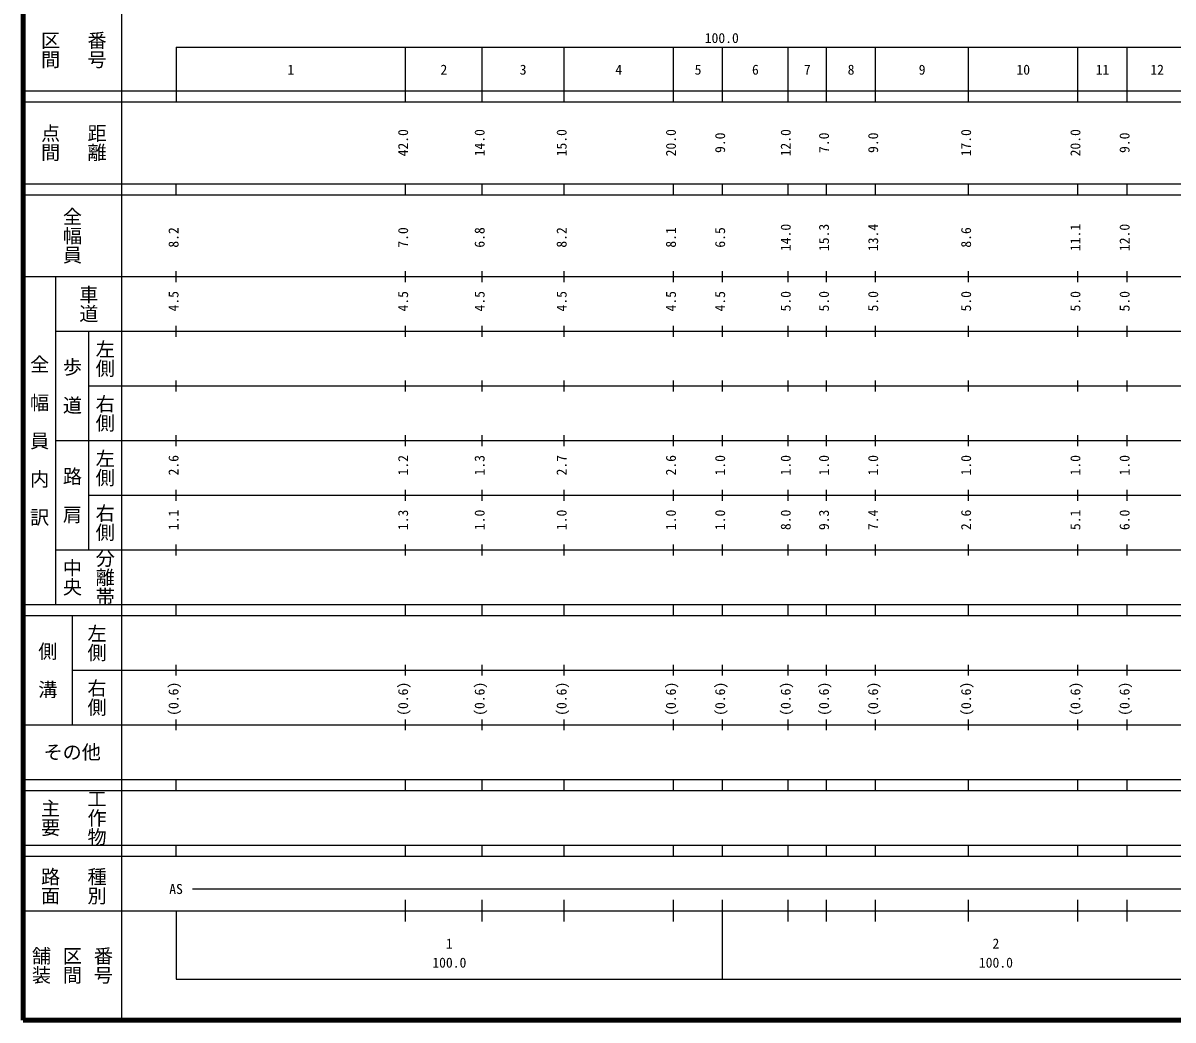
# Model space of a CAD drawing. Units: millimetres on the paper, enlarged 1000 times. Extents: x 40000 to 680000, y 20000 to 380000.
# Drawn here: x 40000 to 250400, y 20000 to 202409 of the extents above; entities that cross this region are included whole.
import ezdxf
from ezdxf.enums import TextEntityAlignment as Align

# ---------------------------------------------------------------- set-up
doc = ezdxf.new("R2010")
doc.units = ezdxf.units.MM
doc.header["$LTSCALE"] = 1000
doc.layers.add('M-TTL', color=2, linetype='Continuous', lineweight=140)
doc.layers.add('M-TTL-BAND', color=7, linetype='Continuous', lineweight=25)
doc.styles.add('@ＭＳ ゴシック', font='')
doc.styles.add('ＭＳ ゴシック', font='')
doc.styles.get('@ＭＳ ゴシック').set_extended_font_data('@MS Gothic')
doc.styles.get('ＭＳ ゴシック').set_extended_font_data('MS Gothic')

msp = doc.modelspace()

# ---------------------------------------------------------------- linework, layer by layer
at = {"layer": 'M-TTL'}
for p, q in [((40000, 380000), (40000, 20000)), ((40000, 20000), (680000, 20000))]:
    msp.add_line(p, q, dxfattribs=at)
at = {"layer": 'M-TTL-BAND'}
for p, q in [((58000, 370000), (58000, 20000)), ((68000, 198000), (579000, 198000)), ((68000, 198000), (68000, 188000)), ((110000, 188000), (110000, 198000)), ((124000, 188000), (124000, 198000)), ((139000, 188000), (139000, 198000)), ((159000, 188000), (159000, 198000)), ((168000, 188000), (168000, 198000)), ((180000, 188000), (180000, 198000)), ((187000, 188000), (187000, 198000)), ((196000, 188000), (196000, 198000)), ((213000, 188000), (213000, 198000)), ((233000, 188000), (233000, 198000)), ((242000, 188000), (242000, 198000)), ((40000, 190000), (579000, 190000)), ((40000, 188000), (579000, 188000)), ((40000, 173000), (579000, 173000)), ((68000, 171000), (68000, 173000)), ((110000, 171000), (110000, 173000)), ((124000, 171000), (124000, 173000)), ((139000, 171000), (139000, 173000)), ((159000, 171000), (159000, 173000)), ((168000, 171000), (168000, 173000)), ((180000, 171000), (180000, 173000)), ((187000, 171000), (187000, 173000)), ((196000, 171000), (196000, 173000)), ((213000, 171000), (213000, 173000)), ((233000, 171000), (233000, 173000)), ((242000, 171000), (242000, 173000)), ((40000, 171000), (579000, 171000)), ((40000, 156000), (579000, 156000)), ((46000, 96000), (46000, 156000)), ((68000, 155000), (68000, 157000)), ((110000, 155000), (110000, 157000)), ((124000, 155000), (124000, 157000)), ((139000, 155000), (139000, 157000)), ((159000, 155000), (159000, 157000)), ((168000, 155000), (168000, 157000)), ((180000, 155000), (180000, 157000)), ((187000, 155000), (187000, 157000)), ((196000, 155000), (196000, 157000)), ((213000, 155000), (213000, 157000)), ((233000, 155000), (233000, 157000)), ((242000, 155000), (242000, 157000)), ((46000, 146000), (579000, 146000)), ((52000, 146000), (52000, 106000)), ((68000, 145000), (68000, 147000)), ((110000, 145000), (110000, 147000)), ((124000, 145000), (124000, 147000)), ((139000, 145000), (139000, 147000)), ((159000, 145000), (159000, 147000)), ((168000, 145000), (168000, 147000)), ((180000, 145000), (180000, 147000)), ((187000, 145000), (187000, 147000)), ((196000, 145000), (196000, 147000)), ((213000, 145000), (213000, 147000)), ((233000, 145000), (233000, 147000)), ((242000, 145000), (242000, 147000)), ((68000, 135000), (68000, 137000)), ((110000, 135000), (110000, 137000)), ((124000, 135000), (124000, 137000)), ((139000, 135000), (139000, 137000)), ((159000, 135000), (159000, 137000)), ((168000, 135000), (168000, 137000)), ((180000, 135000), (180000, 137000)), ((187000, 135000), (187000, 137000)), ((196000, 135000), (196000, 137000)), ((213000, 135000), (213000, 137000)), ((233000, 135000), (233000, 137000)), ((242000, 135000), (242000, 137000)), ((52000, 136000), (579000, 136000)), ((68000, 125000), (68000, 127000)), ((110000, 125000), (110000, 127000)), ((124000, 125000), (124000, 127000)), ((139000, 125000), (139000, 127000)), ((159000, 125000), (159000, 127000)), ((168000, 125000), (168000, 127000)), ((180000, 125000), (180000, 127000)), ((187000, 125000), (187000, 127000)), ((196000, 125000), (196000, 127000)), ((213000, 125000), (213000, 127000)), ((233000, 125000), (233000, 127000)), ((242000, 125000), (242000, 127000)), ((46000, 126000), (579000, 126000)), ((52000, 116000), (579000, 116000)), ((68000, 115000), (68000, 117000)), ((110000, 115000), (110000, 117000)), ((124000, 115000), (124000, 117000)), ((139000, 115000), (139000, 117000)), ((159000, 115000), (159000, 117000)), ((168000, 115000), (168000, 117000)), ((180000, 115000), (180000, 117000)), ((187000, 115000), (187000, 117000)), ((196000, 115000), (196000, 117000)), ((213000, 115000), (213000, 117000)), ((233000, 115000), (233000, 117000)), ((242000, 115000), (242000, 117000)), ((46000, 106000), (579000, 106000)), ((68000, 105000), (68000, 107000)), ((110000, 105000), (110000, 107000)), ((124000, 105000), (124000, 107000)), ((139000, 105000), (139000, 107000)), ((159000, 105000), (159000, 107000)), ((168000, 105000), (168000, 107000)), ((180000, 105000), (180000, 107000)), ((187000, 105000), (187000, 107000)), ((196000, 105000), (196000, 107000)), ((213000, 105000), (213000, 107000)), ((233000, 105000), (233000, 107000)), ((242000, 105000), (242000, 107000)), ((40000, 96000), (579000, 96000)), ((68000, 94000), (68000, 96000)), ((110000, 94000), (110000, 96000)), ((124000, 94000), (124000, 96000)), ((139000, 94000), (139000, 96000)), ((159000, 94000), (159000, 96000)), ((168000, 94000), (168000, 96000)), ((180000, 94000), (180000, 96000)), ((187000, 94000), (187000, 96000)), ((196000, 94000), (196000, 96000)), ((213000, 94000), (213000, 96000)), ((233000, 94000), (233000, 96000)), ((242000, 94000), (242000, 96000)), ((40000, 94000), (579000, 94000)), ((49000, 94000), (49000, 74000)), ((68000, 83000), (68000, 85000)), ((110000, 83000), (110000, 85000)), ((124000, 83000), (124000, 85000)), ((139000, 83000), (139000, 85000)), ((159000, 83000), (159000, 85000)), ((168000, 83000), (168000, 85000)), ((180000, 83000), (180000, 85000)), ((187000, 83000), (187000, 85000)), ((196000, 83000), (196000, 85000)), ((213000, 83000), (213000, 85000)), ((233000, 83000), (233000, 85000)), ((242000, 83000), (242000, 85000)), ((49000, 84000), (579000, 84000)), ((40000, 74000), (579000, 74000)), ((68000, 73000), (68000, 75000)), ((110000, 73000), (110000, 75000)), ((124000, 73000), (124000, 75000)), ((139000, 73000), (139000, 75000)), ((159000, 73000), (159000, 75000)), ((168000, 73000), (168000, 75000)), ((180000, 73000), (180000, 75000)), ((187000, 73000), (187000, 75000)), ((196000, 73000), (196000, 75000)), ((213000, 73000), (213000, 75000)), ((233000, 73000), (233000, 75000)), ((242000, 73000), (242000, 75000)), ((40000, 64000), (579000, 64000)), ((68000, 62000), (68000, 64000)), ((110000, 62000), (110000, 64000)), ((124000, 62000), (124000, 64000)), ((139000, 62000), (139000, 64000)), ((159000, 62000), (159000, 64000)), ((168000, 62000), (168000, 64000)), ((180000, 62000), (180000, 64000)), ((187000, 62000), (187000, 64000)), ((196000, 62000), (196000, 64000)), ((213000, 62000), (213000, 64000)), ((233000, 62000), (233000, 64000)), ((242000, 62000), (242000, 64000)), ((40000, 62000), (579000, 62000)), ((40000, 52000), (579000, 52000)), ((68000, 50000), (68000, 52000)), ((110000, 50000), (110000, 52000)), ((124000, 50000), (124000, 52000)), ((139000, 50000), (139000, 52000)), ((159000, 50000), (159000, 52000)), ((168000, 50000), (168000, 52000)), ((180000, 50000), (180000, 52000)), ((187000, 50000), (187000, 52000)), ((196000, 50000), (196000, 52000)), ((213000, 50000), (213000, 52000)), ((233000, 50000), (233000, 52000)), ((242000, 50000), (242000, 52000)), ((40000, 50000), (579000, 50000)), ((71000, 44000), (565000, 44000)), ((40000, 40000), (579000, 40000)), ((68000, 40000), (68000, 27500)), ((110000, 38000), (110000, 42000)), ((124000, 38000), (124000, 42000)), ((139000, 38000), (139000, 42000)), ((159000, 38000), (159000, 42000)), ((168000, 27500), (168000, 42000)), ((180000, 38000), (180000, 42000)), ((187000, 38000), (187000, 42000)), ((196000, 38000), (196000, 42000)), ((213000, 38000), (213000, 42000)), ((233000, 38000), (233000, 42000)), ((242000, 38000), (242000, 42000)), ((68000, 27500), (579000, 27500))]:
    msp.add_line(p, q, dxfattribs=at)

# ---------------------------------------------------------------- texts
at = {"layer": 'M-TTL-BAND', "style": '@ＭＳ ゴシック'}
for s, p in [('区間', (45000, 197500)), ('番号', (53500, 197500)), ('点間', (45000, 180500)), ('距離', (53500, 180500)), ('全幅員', (49000, 163500)), ('車道', (52000, 151000)), ('左側', (55000, 141000)), ('全\u3000幅\u3000員\u3000内\u3000訳', (43000, 126000)), ('歩\u3000道', (49000, 136000)), ('右側', (55000, 131000)), ('左側', (55000, 121000)), ('路\u3000肩', (49000, 116000)), ('右側', (55000, 111000)), ('分離帯', (55000, 101000)), ('中央', (49000, 101000)), ('左側', (53500, 89000)), ('側\u3000溝', (44500, 84000)), ('右側', (53500, 79000)), ('工作物', (53500, 57000)), ('主要', (45000, 57000)), ('路面', (45000, 44500)), ('種別', (53500, 44500)), ('舗装', (43333, 30000)), ('区間', (49000, 30000)), ('番号', (54667, 30000))]:
    msp.add_text(s, height=2566, rotation=270, dxfattribs=at).set_placement(p, align=Align.MIDDLE_CENTER)
at = {"layer": 'M-TTL-BAND', "style": 'ＭＳ ゴシック'}
for s, p in [('100.0', (167844, 198195)), ('1', (89000, 192405)), ('2', (117000, 192405)), ('3', (131500, 192405)), ('4', (149000, 192405)), ('5', (163500, 192405)), ('6', (174000, 192405)), ('7', (183500, 192405)), ('8', (191500, 192405)), ('9', (204500, 192405)), ('10', (223000, 192405)), ('11', (237500, 192405)), ('12', (247500, 192405)), ('AS', (68000, 42500)), ('1', (118000, 32523)), ('2', (218000, 32523)), ('100.0', (118000, 29033)), ('100.0', (218000, 29033))]:
    msp.add_text(s, height=1833, dxfattribs=at).set_placement(p, align=Align.BOTTOM_CENTER)
for s, p in [('42.0', (111000, 180500)), ('14.0', (125000, 180500)), ('15.0', (140000, 180500)), ('20.0', (160000, 180500)), ('9.0', (169000, 180500)), ('12.0', (181000, 180500)), ('7.0', (188000, 180500)), ('9.0', (197000, 180500)), ('17.0', (214000, 180500)), ('20.0', (234000, 180500)), ('9.0', (243000, 180500)), ('8.2', (69000, 163174)), ('7.0', (111000, 163174)), ('6.8', (125000, 163174)), ('8.2', (140000, 163174)), ('8.1', (160000, 163174)), ('6.5', (169000, 163174)), ('14.0', (181000, 163174)), ('15.3', (188000, 163174)), ('13.4', (197000, 163174)), ('8.6', (214000, 163174)), ('11.1', (234000, 163174)), ('12.0', (243000, 163174)), ('4.5', (69000, 151500)), ('4.5', (111000, 151500)), ('4.5', (125000, 151500)), ('4.5', (140000, 151500)), ('4.5', (160000, 151500)), ('4.5', (169000, 151500)), ('5.0', (181000, 151500)), ('5.0', (188000, 151500)), ('5.0', (197000, 151500)), ('5.0', (214000, 151500)), ('5.0', (234000, 151500)), ('5.0', (243000, 151500)), ('2.6', (69000, 121500)), ('1.2', (111000, 121500)), ('1.3', (125000, 121500)), ('2.7', (140000, 121500)), ('2.6', (160000, 121500)), ('1.0', (169000, 121500)), ('1.0', (181000, 121500)), ('1.0', (188000, 121500)), ('1.0', (197000, 121500)), ('1.0', (214000, 121500)), ('1.0', (234000, 121500)), ('1.0', (243000, 121500)), ('1.1', (69000, 111500)), ('1.3', (111000, 111500)), ('1.0', (125000, 111500)), ('1.0', (140000, 111500)), ('1.0', (160000, 111500)), ('1.0', (169000, 111500)), ('8.0', (181000, 111500)), ('9.3', (188000, 111500)), ('7.4', (197000, 111500)), ('2.6', (214000, 111500)), ('5.1', (234000, 111500)), ('6.0', (243000, 111500)), ('(0.6)', (69000, 78764)), ('(0.6)', (111000, 78764)), ('(0.6)', (125000, 78764)), ('(0.6)', (140000, 78764)), ('(0.6)', (160000, 78764)), ('(0.6)', (169000, 78764)), ('(0.6)', (181000, 78764)), ('(0.6)', (188000, 78764)), ('(0.6)', (197000, 78764)), ('(0.6)', (214000, 78764)), ('(0.6)', (234000, 78764)), ('(0.6)', (243000, 78764))]:
    msp.add_text(s, height=1833, rotation=90, dxfattribs=at).set_placement(p, align=Align.BOTTOM_CENTER)
msp.add_text('その他', height=2566, dxfattribs=at).set_placement((49000, 69000), align=Align.MIDDLE_CENTER)

doc.saveas('drawing.dxf')
